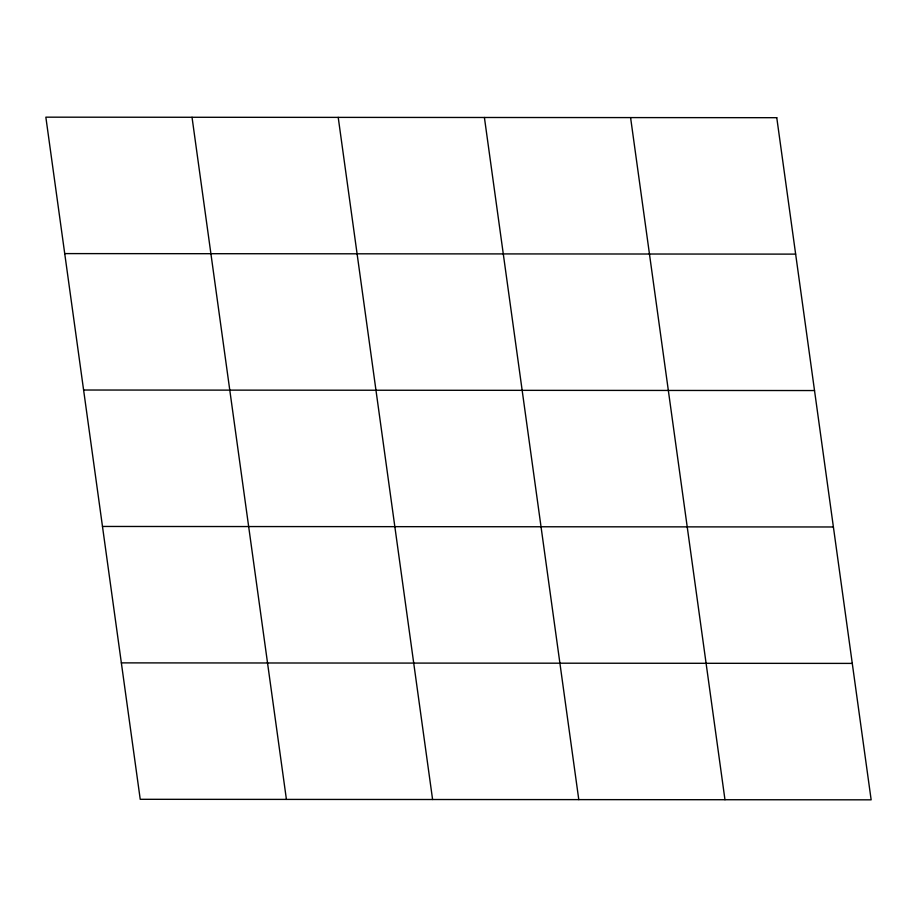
<?xml version="1.0" encoding="UTF-8"?>
<svg xmlns="http://www.w3.org/2000/svg" width="917" height="917" viewBox="0 0 917 917"><rect width="100%" height="100%" fill="white"/><g stroke="black" fill="none" stroke-linecap="round" stroke-linejoin="round"><path stroke-width="1.38" d="M64.729 253.596L795.647 254.124M83.607 390.023L814.525 390.55M102.475 526.45L833.393 526.977M121.353 662.876L852.271 663.404M630.587 117.594L724.969 799.727M484.405 117.479L578.787 799.624M338.213 117.376L432.595 799.521M192.031 117.273L286.413 799.406M776.768 117.697L45.85 117.17L140.232 799.303L871.15 799.83L776.768 117.697"/></g></svg>
